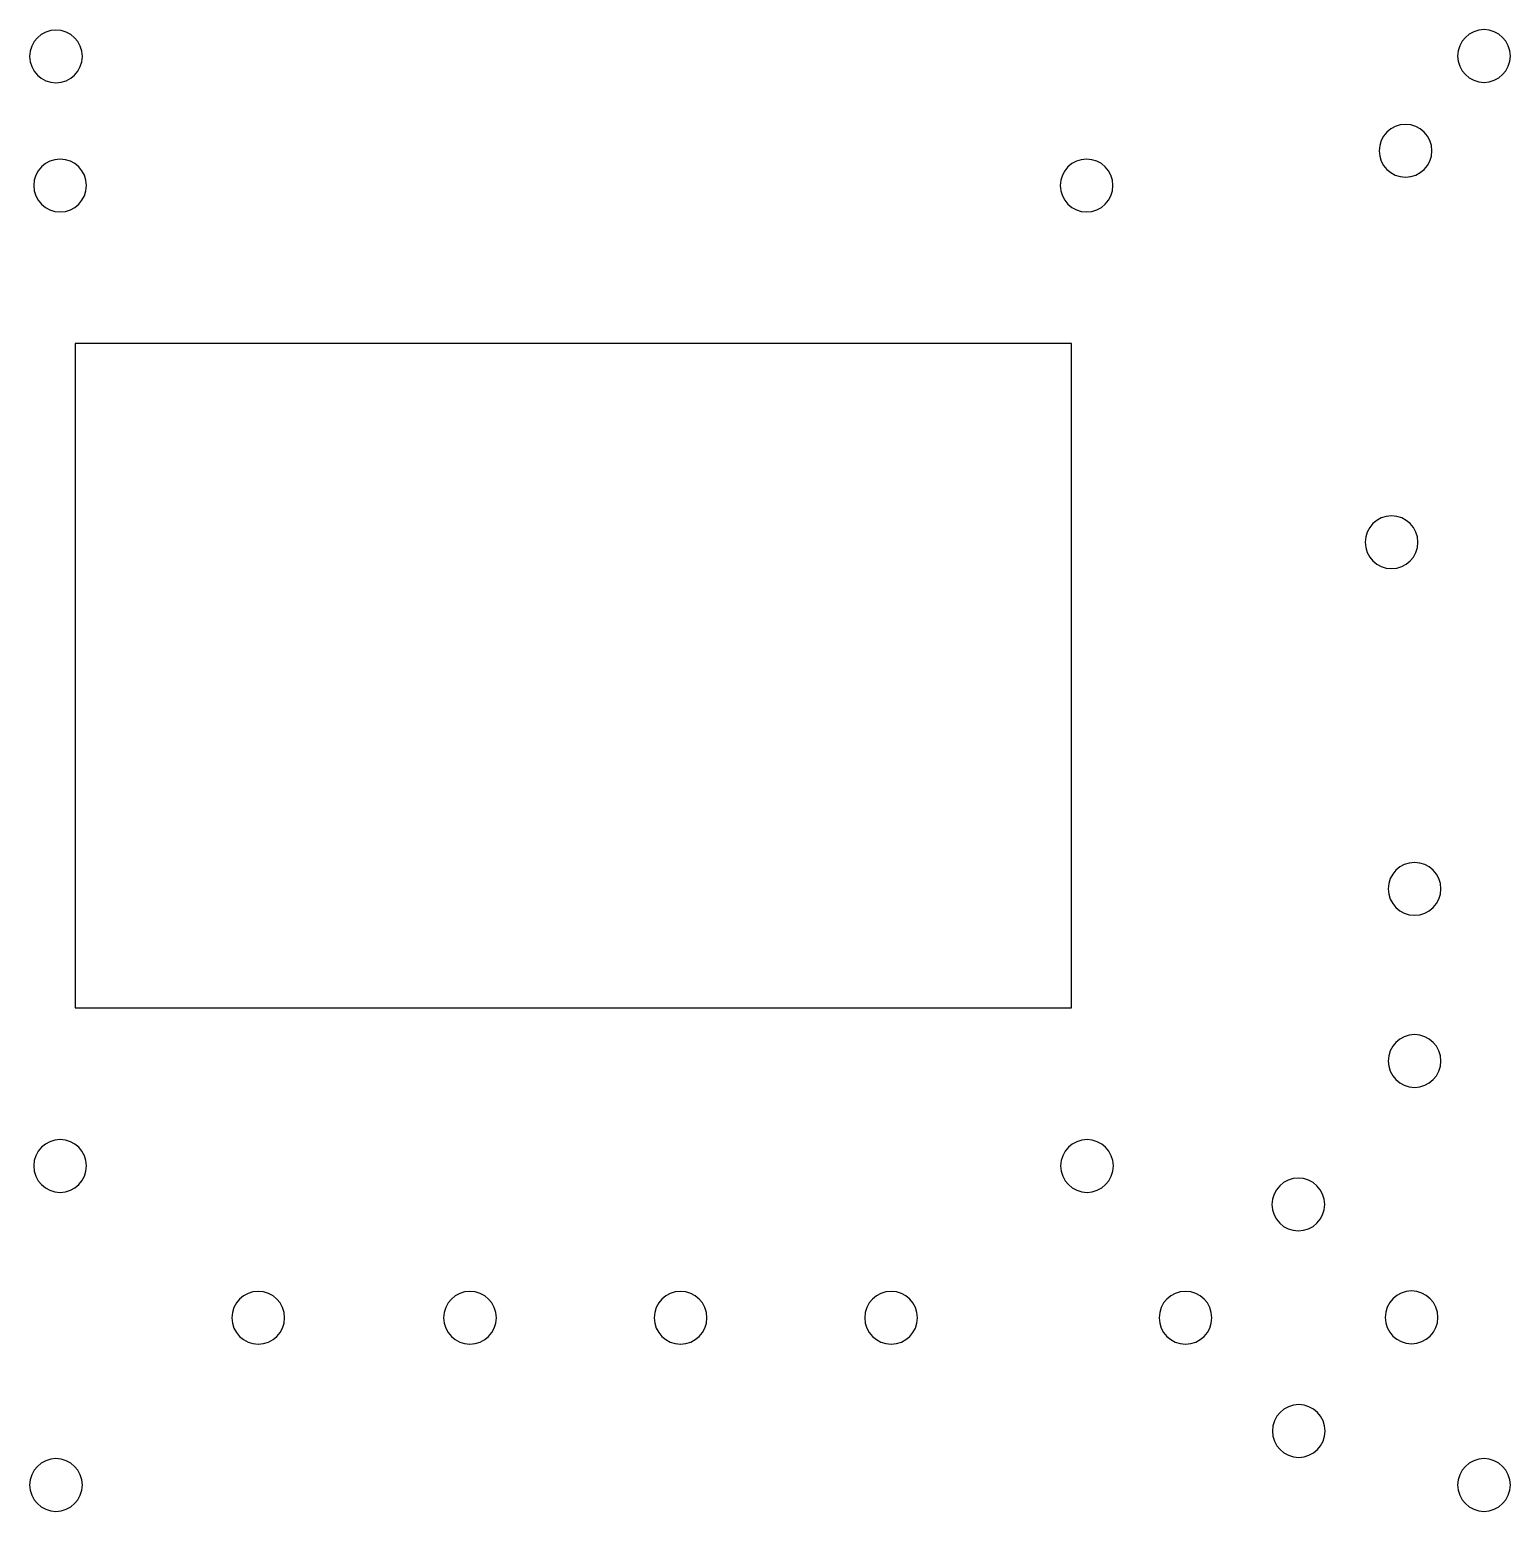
# Model space of a CAD drawing. Header units: millimetres. Extents: x -2.1 to 96, y -22.7 to 75.4.
import ezdxf

# ---------------------------------------------------------------- set-up
doc = ezdxf.new("R2010")
doc.units = ezdxf.units.MM
doc.layers.add('Display', color=7, linetype='Continuous')
doc.layers.add('Holes', color=7, linetype='Continuous')

# ---------------------------------------------------------------- blocks, each defined once
blk = doc.blocks.new('SE')
at = {"layer": 'Holes', "color": 7, "linetype": 'Continuous'}
blk.add_arc((-0.325, 73.65), 1.746, 0, 180, dxfattribs=at)
blk = doc.blocks.new('SE1')
at = {"layer": 'Holes', "color": 7, "linetype": 'Continuous'}
blk.add_arc((-0.325, 73.65), 1.746, 180, 0, dxfattribs=at)
blk = doc.blocks.new('SE2')
at = {"layer": 'Holes', "color": 7, "linetype": 'Continuous'}
blk.add_arc((-0.05, 65.1), 1.746, 0, 180, dxfattribs=at)
blk = doc.blocks.new('SE3')
at = {"layer": 'Holes', "color": 7, "linetype": 'Continuous'}
blk.add_arc((-0.05, 65.1), 1.746, 180, 0, dxfattribs=at)
blk = doc.blocks.new('SE4')
at = {"layer": 'Holes', "color": 7, "linetype": 'Continuous'}
blk.add_arc((67.95, 65.1), 1.746, 0, 180, dxfattribs=at)
blk = doc.blocks.new('SE5')
at = {"layer": 'Holes', "color": 7, "linetype": 'Continuous'}
blk.add_arc((67.95, 65.1), 1.746, 180, 0, dxfattribs=at)
blk = doc.blocks.new('SE6')
at = {"layer": 'Holes', "color": 7, "linetype": 'Continuous'}
blk.add_arc((94.275, 73.675), 1.746, 0, 180, dxfattribs=at)
blk = doc.blocks.new('SE7')
at = {"layer": 'Holes', "color": 7, "linetype": 'Continuous'}
blk.add_arc((94.275, 73.675), 1.746, 180, 0, dxfattribs=at)
blk = doc.blocks.new('SE8')
at = {"layer": 'Holes', "color": 7, "linetype": 'Continuous'}
blk.add_arc((-0.05, 0.175), 1.746, 0, 180, dxfattribs=at)
blk = doc.blocks.new('SE9')
at = {"layer": 'Holes', "color": 7, "linetype": 'Continuous'}
blk.add_arc((-0.05, 0.175), 1.746, 180, 0, dxfattribs=at)
blk = doc.blocks.new('SE10')
at = {"layer": 'Holes', "color": 7, "linetype": 'Continuous'}
blk.add_arc((67.975, 0.175), 1.746, 0, 180, dxfattribs=at)
blk = doc.blocks.new('SE11')
at = {"layer": 'Holes', "color": 7, "linetype": 'Continuous'}
blk.add_arc((67.975, 0.175), 1.746, 180, 0, dxfattribs=at)
blk = doc.blocks.new('SE12')
at = {"layer": 'Holes', "color": 7, "linetype": 'Continuous'}
blk.add_arc((94.275, -20.95), 1.746, 0, 180, dxfattribs=at)
blk = doc.blocks.new('SE13')
at = {"layer": 'Holes', "color": 7, "linetype": 'Continuous'}
blk.add_arc((94.275, -20.95), 1.746, 180, 0, dxfattribs=at)
blk = doc.blocks.new('SE14')
at = {"layer": 'Holes', "color": 7, "linetype": 'Continuous'}
blk.add_arc((-0.325, -20.95), 1.746, 0, 180, dxfattribs=at)
blk = doc.blocks.new('SE15')
at = {"layer": 'Holes', "color": 7, "linetype": 'Continuous'}
blk.add_arc((-0.325, -20.95), 1.746, 180, 0, dxfattribs=at)
blk = doc.blocks.new('SE16')
at = {"layer": 'Holes', "color": 7, "linetype": 'Continuous'}
blk.add_arc((88.15, 41.475), 1.746, 0, 180, dxfattribs=at)
blk = doc.blocks.new('SE17')
at = {"layer": 'Holes', "color": 7, "linetype": 'Continuous'}
blk.add_arc((88.15, 41.475), 1.746, 180, 0, dxfattribs=at)
blk = doc.blocks.new('SE18')
at = {"layer": 'Holes', "color": 7, "linetype": 'Continuous'}
blk.add_arc((89.075, 67.4), 1.746, 0, 180, dxfattribs=at)
blk = doc.blocks.new('SE19')
at = {"layer": 'Holes', "color": 7, "linetype": 'Continuous'}
blk.add_arc((89.075, 67.4), 1.746, 180, 0, dxfattribs=at)
blk = doc.blocks.new('SE20')
at = {"layer": 'Holes', "color": 7, "linetype": 'Continuous'}
blk.add_arc((89.675, 18.525), 1.746, 0, 180, dxfattribs=at)
blk = doc.blocks.new('SE21')
at = {"layer": 'Holes', "color": 7, "linetype": 'Continuous'}
blk.add_arc((89.675, 18.525), 1.746, 180, 0, dxfattribs=at)
blk = doc.blocks.new('SE22')
at = {"layer": 'Holes', "color": 7, "linetype": 'Continuous'}
blk.add_arc((89.675, 7.125), 1.746, 0, 180, dxfattribs=at)
blk = doc.blocks.new('SE23')
at = {"layer": 'Holes', "color": 7, "linetype": 'Continuous'}
blk.add_arc((89.675, 7.125), 1.746, 180, 0, dxfattribs=at)
blk = doc.blocks.new('SE24')
at = {"layer": 'Holes', "color": 7, "linetype": 'Continuous'}
blk.add_arc((81.975, -2.375), 1.746, 0, 180, dxfattribs=at)
blk = doc.blocks.new('SE25')
at = {"layer": 'Holes', "color": 7, "linetype": 'Continuous'}
blk.add_arc((81.975, -2.375), 1.746, 180, 0, dxfattribs=at)
blk = doc.blocks.new('SE26')
at = {"layer": 'Holes', "color": 7, "linetype": 'Continuous'}
blk.add_arc((74.5, -9.875), 1.746, 0, 180, dxfattribs=at)
blk = doc.blocks.new('SE27')
at = {"layer": 'Holes', "color": 7, "linetype": 'Continuous'}
blk.add_arc((74.5, -9.875), 1.746, 180, 0, dxfattribs=at)
blk = doc.blocks.new('SE28')
at = {"layer": 'Holes', "color": 7, "linetype": 'Continuous'}
blk.add_arc((89.475, -9.85), 1.746, 0, 180, dxfattribs=at)
blk = doc.blocks.new('SE29')
at = {"layer": 'Holes', "color": 7, "linetype": 'Continuous'}
blk.add_arc((89.475, -9.85), 1.746, 180, 0, dxfattribs=at)
blk = doc.blocks.new('SE30')
at = {"layer": 'Holes', "color": 7, "linetype": 'Continuous'}
blk.add_arc((82, -17.375), 1.746, 0, 180, dxfattribs=at)
blk = doc.blocks.new('SE31')
at = {"layer": 'Holes', "color": 7, "linetype": 'Continuous'}
blk.add_arc((82, -17.375), 1.746, 180, 0, dxfattribs=at)
blk = doc.blocks.new('SE32')
at = {"layer": 'Holes', "color": 7, "linetype": 'Continuous'}
blk.add_arc((13.075, -9.875), 1.746, 0, 180, dxfattribs=at)
blk = doc.blocks.new('SE33')
at = {"layer": 'Holes', "color": 7, "linetype": 'Continuous'}
blk.add_arc((13.075, -9.875), 1.746, 180, 0, dxfattribs=at)
blk = doc.blocks.new('SE34')
at = {"layer": 'Holes', "color": 7, "linetype": 'Continuous'}
blk.add_arc((27.1, -9.875), 1.746, 0, 180, dxfattribs=at)
blk = doc.blocks.new('SE35')
at = {"layer": 'Holes', "color": 7, "linetype": 'Continuous'}
blk.add_arc((27.1, -9.875), 1.746, 180, 0, dxfattribs=at)
blk = doc.blocks.new('SE36')
at = {"layer": 'Holes', "color": 7, "linetype": 'Continuous'}
blk.add_arc((41.05, -9.875), 1.746, 0, 180, dxfattribs=at)
blk = doc.blocks.new('SE37')
at = {"layer": 'Holes', "color": 7, "linetype": 'Continuous'}
blk.add_arc((41.05, -9.875), 1.746, 180, 0, dxfattribs=at)
blk = doc.blocks.new('SE38')
at = {"layer": 'Holes', "color": 7, "linetype": 'Continuous'}
blk.add_arc((55, -9.875), 1.746, 0, 180, dxfattribs=at)
blk = doc.blocks.new('SE39')
at = {"layer": 'Holes', "color": 7, "linetype": 'Continuous'}
blk.add_arc((55, -9.875), 1.746, 180, 0, dxfattribs=at)

msp = doc.modelspace()

# ---------------------------------------------------------------- linework, layer by layer
at = {"layer": 'Display', "color": 7, "linetype": 'Continuous'}
for p, q in [((66.95, 54.6375), (0.95, 54.6375)), ((0.95, 54.6375), (0.95, 10.6375)), ((66.95, 10.6375), (66.95, 54.6375)), ((0.95, 10.6375), (66.95, 10.6375))]:
    msp.add_line(p, q, dxfattribs=at)

# ---------------------------------------------------------------- block references
at = {"layer": 'Holes'}
for name in ['SE', 'SE6', 'SE1', 'SE7', 'SE18', 'SE2', 'SE4', 'SE19', 'SE3', 'SE5', 'SE16', 'SE17', 'SE20', 'SE21', 'SE22', 'SE23', 'SE8', 'SE10', 'SE9', 'SE11', 'SE24', 'SE25', 'SE32', 'SE34', 'SE36', 'SE38', 'SE26', 'SE28', 'SE33', 'SE35', 'SE37', 'SE39', 'SE27', 'SE29', 'SE30', 'SE31', 'SE14', 'SE12', 'SE15', 'SE13']:
    msp.add_blockref(name, (0, 0), dxfattribs=at)

doc.saveas('drawing.dxf')
